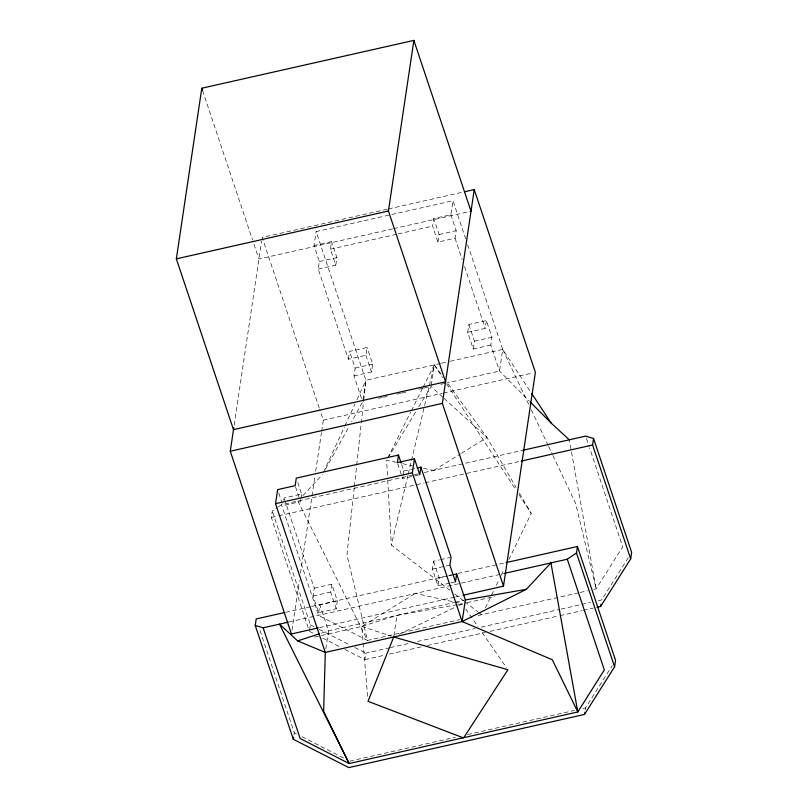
<?xml version="1.0" encoding="UTF-8"?>
<svg xmlns="http://www.w3.org/2000/svg" width="808" height="808" viewBox="0 0 808 808"><rect width="100%" height="100%" fill="white"/><g stroke="black" fill="none" stroke-linecap="round" stroke-linejoin="round"><path stroke-width="0.61" stroke-dasharray="4.04 3.03" d="M354.257 487.618L346.945 555.005L367.499 640.431L459.701 619.635M354.389 486.376L356.56 466.408M356.692 465.156L363.59 401.526M363.731 400.273L365.893 380.305L316.12 231.553L452.945 200.697L465.691 238.774M234.158 425.129L261.6 241.158M308.242 627.755L271.337 517.453L272.296 510.969L277.407 507.505M348.389 359.237L349.561 351.389L367.095 347.44L365.923 355.278L348.389 359.237L318.231 269.094L319.362 261.539L314.029 245.592L316.12 231.553M283.76 500.172L284.083 498.011L301.616 494.062L297.041 480.396M318.231 269.094L335.764 265.135L330.432 249.197L331.553 241.643L314.029 245.592M300.808 499.455L300.485 501.616L282.962 505.576M300.97 498.374L301.616 494.062M335.764 265.135L336.886 257.58L331.553 241.643M291.971 630.25L299.384 580.528M300.495 573.064L311.807 497.243M311.999 496.001L314.958 476.114M315.706 471.145L321.453 432.603M321.635 431.361L323.301 420.18L319.705 409.424M314.241 588.153L331.775 584.194L337.36 600.9L336.189 608.737L318.665 612.696L313.07 596.001L314.241 588.153L284.083 498.011M293.971 734.977L294.294 732.816L259.368 628.442M309.595 630.23L310.393 624.837L272.296 510.969M318.665 612.696L319.837 604.849L337.36 600.9M361.489 398.364L353.985 375.932L355.146 368.084L349.561 351.389M336.189 608.737L330.603 592.042L331.775 584.194M325.836 648.824L328.523 630.826L319.837 604.849M440.411 363.499L365.893 380.305L362.671 401.909L351.702 421.736M353.985 375.932L371.508 371.973L372.68 364.135L367.095 347.44M344.925 649.43L364.883 659.621L365.852 653.137L389.183 647.875M450.854 214.726L456.187 230.674L455.055 238.229L437.956 242.087L432.623 226.149L433.745 218.584L450.854 214.726L452.945 200.697M418.564 474.983L402.677 478.568L403 476.407M403.162 475.326L403.808 471.003L401.142 463.034M437.956 242.087L439.077 234.532L433.745 218.584M393.89 635.785L396.93 615.393L457.257 604.667M431.26 385.275L434.3 364.873L441.623 374.962M449.642 583.154L437.956 585.79L432.371 569.085L433.543 561.247L439.38 559.924M490.81 345.066L473.276 349.026L467.691 332.32L468.852 324.483L486.386 320.524L491.971 337.229L490.81 345.066L499.495 371.044L529.25 401M437.956 585.79L439.128 577.942L433.543 561.247M473.276 349.026L474.447 341.178L468.852 324.483M467.691 332.32L485.214 328.371L486.386 320.524M467.68 244.723L502.717 349.44L499.495 371.044L446.965 382.891M585.164 710.101L585.487 707.949L612.212 665.63M449.824 590.193L391.335 544.986L408 475.144M408.282 473.922L411.211 461.671M411.504 460.449L429.038 386.931M429.331 385.709L434.3 364.873L442.552 377.518M323.513 472.337L344.44 426.897M344.966 425.755L354.904 404.172M356.995 399.627L365.893 380.305M485.396 607.838L494.122 589.85M496.304 585.356L499.031 579.74M501.212 575.245L503.94 569.62M508.858 559.51L531.23 513.433L519.221 492.819M387.729 457.904L410.737 411.949M411.292 410.828L422.523 388.416M423.079 387.295L434.3 364.873M325.513 469.105L349.268 426.139M387.891 458.015L416.251 411.03M418.837 406.757L431.078 386.476L443.198 397.526M628.321 557.651L601.596 599.96L597.91 600.798M302.96 495.567L322.463 474.609M278.427 506.808L281.497 504.727L413.585 474.932M433.866 470.357L460.429 453.924M461.489 453.268L486.992 437.502L516.059 487.396M314.605 637.078L361.802 626.432L414.928 593.587M399.324 634.27L457.692 605.97M458.813 605.424L465.812 602.97M321.402 633.149L328.523 630.826L454.349 602.445M367.6 696.314L361.802 626.432L396.93 615.393M387.204 209.222L262.156 237.431L319.311 408.232M388.426 208.949L461.984 192.355M392.557 228.886L258.934 259.025L252.944 241.117M393.789 228.613L469.791 211.464M330.432 249.197L396.91 234.199M398.142 233.926L432.623 226.149M319.362 261.539L336.886 257.58M439.077 234.532L456.187 230.674M355.146 368.084L372.68 364.135M474.447 341.178L491.971 337.229M441.633 363.226L448.965 361.57M450.187 361.297L502.717 349.44L531.068 392.547M378.548 398.324L382.214 397.496M383.436 397.223L387.103 396.395M396.88 394.193L400.546 393.365M401.768 393.082L406.646 391.981M418.867 389.224L422.534 388.406M423.756 388.123L427.422 387.295M440.855 384.265L445.743 383.164M323.301 420.18L442.218 393.355M443.441 393.072L532.937 372.892M403.808 471.003L416.019 468.256M414.484 474.73L418.514 473.821M424.341 472.508L522.503 450.359M271.337 517.453L277.487 516.059M278.72 515.787L423.968 483.022M425.19 482.75L519.968 461.368M440.552 559.661L449.904 557.55M313.07 596.001L330.603 592.042M432.371 569.085L449.894 565.135M285.739 612.292L310.353 606.737M311.585 606.455L451.904 574.811M458.055 573.417L504.828 562.873M439.128 577.942L447.309 576.094M448.48 575.831L451.985 575.043M450.814 582.891L455.49 581.831M288.991 621.988L503.253 573.66M319.604 627.614L454.46 597.203M455.682 596.92L461.812 595.536M455.571 602.162L464.125 600.233M467.024 602.697L494.86 596.425M478.144 615.474L578.952 592.739M580.174 592.456L587.557 590.789M593.698 589.406L596.163 588.85L622.695 546.834L589.638 448.016M390.416 647.602L408.828 643.451M417.423 641.512L475.134 628.493M481.275 627.109L559.853 609.384M561.075 609.101L590.547 602.455M364.883 659.621L384.537 655.187M389.446 654.076L421.372 646.875M427.503 645.491L485.214 632.472M490.123 631.371L558.884 615.858M560.116 615.585L582.215 610.596M583.437 610.323L593.264 608.101M349.743 761.126L455.338 737.3M467.62 734.533L574.438 710.434M583.033 708.495L585.487 707.949M458.49 604.445L462.186 603.788L415.504 593.456M396.435 462.327L386.608 460.146L387.648 478.861M402.576 463.681L412.403 465.863M423.463 468.307L433.29 470.488M361.802 626.432L391.345 636.209M310.393 624.837L314.837 627.099M319.271 629.361L350.329 645.218M354.762 647.481L365.852 653.137M309.434 631.311L312.757 633.007M322.745 638.108L340.491 647.168M294.294 732.816L296.506 733.947M302.051 736.775L345.309 758.853M454.773 594.021L463.701 600.92M464.691 601.687L477.579 611.646M478.568 612.413L481.538 614.706M444.127 398.384L486.992 437.502L447.47 383.032M465.751 608.949L477.902 626.463M482.184 632.644L506.485 667.681M446.673 383.84L516.1 490.254M518.857 494.466L531.23 513.433M297.869 501.031L367.499 640.431L318.544 615.443L281.497 504.727M502.717 349.44L529.169 405.333M531.331 409.898L548.077 445.248M548.612 446.39L552.389 454.379M552.935 455.52L575.609 503.424L596.163 588.85L569.286 439.805M586.446 438.502L589.234 446.834M455.055 238.229L462.196 259.58M464.58 266.69L485.214 328.371M365.923 355.278L371.508 371.973M397.728 463.762L402.677 478.568M202.596 90.627L252.54 239.915M295.536 486.82L299.728 499.344M278.77 493.052L282.194 503.293M387.719 480.114L391.335 544.986"/><path stroke-width="1.21" d="M413.868 40.4L388.426 211.009L445.572 381.8L233.492 429.634L176.346 258.853L201.798 88.234L413.868 40.4L471.014 211.191M318.382 627.897L291.415 633.977L230.27 451.238L233.795 427.614M506.06 562.59L577.447 546.491L615.545 660.348L614.585 666.822L584.527 714.423L348.783 767.6L293.324 739.29L255.227 625.432L256.197 618.958L284.507 612.565M577.447 546.491L576.488 552.965L567.287 559.217L604.334 669.933L577.801 711.949L349.137 763.53L323.634 711.313L325.301 652.42L275.528 503.667L277.619 489.628L295.152 485.679L296.284 478.114L398.475 455.066L401.142 463.034M293.324 739.29L293.647 737.128M398.475 455.066L397.344 462.631L414.443 458.772L419.776 474.71L420.907 467.145L417.241 467.973M255.227 625.432L263.135 627.826L300.182 738.542L349.137 763.53L279.507 624.13L297.657 640.906L325.301 652.42L462.125 621.554L526.321 589.325L550.925 562.903L577.801 711.949L552.288 659.732L462.125 621.554L412.353 472.801L414.443 458.772M463.034 595.264L503.495 586.143L442.35 403.394L474.235 189.597L464.428 191.809M453.147 574.781L456.661 573.993L455.49 581.831L449.894 565.135L451.066 557.288L420.907 467.145M462.125 621.554L465.347 599.96L456.661 573.993M503.495 586.143L535.381 372.337L474.235 189.597M596.95 607.273L600.627 606.444L630.695 558.843L592.597 444.986L593.557 438.502L585.649 436.118L522.847 450.278M584.527 714.423L584.851 712.262M600.627 606.444L600.95 604.283M630.695 558.843L631.654 552.369L593.557 438.502M463.752 737.674L507.909 669.741L393.708 636.987L368.014 701.304L463.176 737.805M297.657 640.906L319.029 633.927M176.346 258.853L388.426 211.009M230.27 451.238L442.35 403.394M275.528 503.667L412.353 472.801M521.2 461.085L592.597 444.986M263.135 627.826L288.123 622.19M504.142 573.458L567.287 559.217M465.347 599.96L526.321 589.325M530.119 401.889L551.127 423.038L569.286 439.805M531.765 393.597L551.127 423.038M576.488 552.965L614.585 666.822M201.798 88.234L202.596 90.627"/></g></svg>
